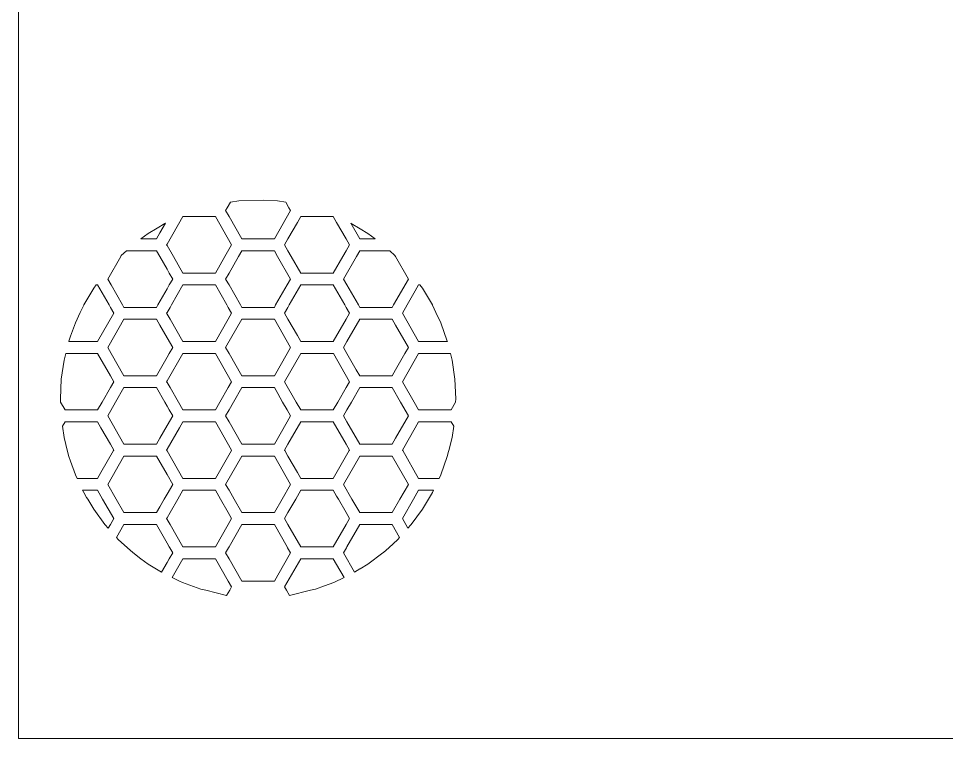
# Model space of a CAD drawing. Header units: millimetres. Extents: x -685 to 442, y -246 to 853.
# Drawn here: x -637.6 to -365.4, y -246 to -34.9 of the extents above; entities that cross this region are included whole.
import ezdxf

# ---------------------------------------------------------------- set-up
doc = ezdxf.new("R2010")
doc.units = ezdxf.units.MM
doc.header["$MEASUREMENT"] = 0
doc.layers.add('Layer 1', color=7, linetype='Continuous')

# ---------------------------------------------------------------- blocks, each defined once
blk = doc.blocks.new('block 221')
at = {"layer": 'Layer 1', "lineweight": 0}
for points in [[(-559.25, -88.71), (-558.29, -90.39), (-557.83, -91.19), (-562.59, -99.49), (-565.72, -99.49), (-572.12, -99.49), (-575.89, -92.93), (-576.89, -91.19), (-576.43, -90.39), (-575.47, -88.71), (-573.04, -88.35), (-565.72, -88.15)], [(-565.72, -88.15), (-561.68, -88.35), (-559.25, -88.71)], [(-599.58, -97.9), (-596.99, -96.34), (-594.7, -94.96), (-594.52, -94.87), (-596.17, -97.75), (-597.17, -99.49), (-601.71, -99.49), (-599.58, -97.9)], [(-575.12, -101.23), (-577.08, -104.63), (-579.88, -109.53), (-589.41, -109.53), (-592.22, -104.63), (-594.04, -101.46), (-594.18, -101.23), (-594.04, -100.99), (-589.41, -92.93), (-579.88, -92.93), (-575.12, -101.23)], [(-559.6, -101.23), (-558.6, -99.49), (-555.83, -94.67), (-554.84, -92.93), (-545.31, -92.93), (-544.31, -94.67), (-541.54, -99.49), (-540.54, -101.23), (-541.54, -102.96), (-542.5, -104.63), (-545.31, -109.53), (-554.84, -109.53), (-557.64, -104.63), (-558.6, -102.96), (-559.6, -101.23)], [(-533.01, -99.49), (-537.4, -99.49), (-537.55, -99.49), (-540.19, -94.87), (-540.02, -94.96), (-537.4, -96.54), (-535.14, -97.9), (-533.01, -99.49)], [(-592.41, -111.26), (-593.41, -113), (-594.04, -114.11), (-596.78, -118.88), (-597.17, -119.57), (-606.7, -119.57), (-607.1, -118.88), (-610.47, -113), (-611.47, -111.26), (-607.66, -104.63), (-607.51, -104.37), (-605.97, -102.96), (-604.71, -102.96), (-599.17, -102.96), (-597.17, -102.96), (-596.21, -104.63), (-594.04, -108.41), (-593.41, -109.53), (-592.41, -111.26)], [(-562.59, -119.57), (-565.72, -119.57), (-572.12, -119.57), (-572.52, -118.88), (-575.89, -113), (-576.89, -111.26), (-575.89, -109.53), (-573.08, -104.63), (-572.12, -102.96), (-570.13, -102.96), (-565.72, -102.96), (-562.59, -102.96), (-561.64, -104.63), (-557.83, -111.26), (-558.83, -113), (-562.2, -118.88), (-562.59, -119.57)], [(-523.25, -111.26), (-527.62, -118.88), (-528.02, -119.57), (-537.4, -119.57), (-537.55, -119.57), (-537.94, -118.88), (-541.31, -113), (-542.31, -111.26), (-538.5, -104.63), (-537.55, -102.96), (-537.4, -102.96), (-530.01, -102.96), (-528.75, -102.96), (-527.21, -104.37), (-527.02, -104.7), (-523.25, -111.26)], [(-615.59, -113.99), (-614.86, -113), (-614.46, -113), (-611.09, -118.88), (-610.69, -119.57), (-609.7, -121.3), (-614.46, -129.6), (-619.52, -129.6), (-622.37, -129.6), (-622.9, -129.6), (-622.86, -129.47), (-622.37, -128.07), (-620.95, -124.08), (-619.52, -121.05), (-618.51, -118.9), (-618.5, -118.88), (-615.59, -113.99)], [(-579.88, -113), (-576.51, -118.88), (-576.12, -119.57), (-575.12, -121.3), (-576.12, -123.04), (-579.88, -129.6), (-589.41, -129.6), (-593.18, -123.04), (-594.04, -121.54), (-594.18, -121.3), (-594.04, -121.07), (-593.18, -119.57), (-592.78, -118.88), (-589.41, -113), (-579.88, -113)], [(-545.31, -113), (-541.93, -118.88), (-541.54, -119.57), (-540.54, -121.3), (-541.54, -123.04), (-545.31, -129.6), (-551.56, -129.6), (-552.84, -129.6), (-554.84, -129.6), (-555.83, -127.86), (-558.6, -123.04), (-559.6, -121.3), (-558.6, -119.57), (-558.21, -118.88), (-554.84, -113), (-552.84, -113), (-547.3, -113), (-545.31, -113)], [(-519.13, -113.99), (-516.23, -118.88), (-516.21, -118.9), (-515.2, -121.05), (-513.78, -124.08), (-511.86, -129.47), (-511.82, -129.6), (-515.2, -129.6), (-520.26, -129.6), (-525.02, -121.3), (-523.63, -118.88), (-521.26, -114.74), (-520.26, -113), (-519.87, -113), (-519.13, -113.99)], [(-597.17, -123.04), (-596.17, -124.78), (-594.04, -128.49), (-592.41, -131.34), (-593.41, -133.08), (-593.43, -133.12), (-594.04, -134.19), (-597.17, -139.64), (-606.7, -139.64), (-610.45, -133.12), (-610.47, -133.08), (-611.47, -131.34), (-607.7, -124.78), (-606.7, -123.04), (-597.17, -123.04)], [(-562.59, -139.64), (-565.72, -139.64), (-572.12, -139.64), (-575.87, -133.12), (-576.89, -131.34), (-572.12, -123.04), (-565.72, -123.04), (-562.59, -123.04), (-557.83, -131.34), (-558.85, -133.12), (-562.59, -139.64)], [(-523.25, -131.34), (-524.27, -133.12), (-527.02, -137.9), (-528.02, -139.64), (-530.01, -139.64), (-537.4, -139.64), (-537.55, -139.64), (-538.54, -137.9), (-541.29, -133.12), (-542.31, -131.34), (-541.31, -129.6), (-537.55, -123.04), (-537.4, -123.04), (-530.01, -123.04), (-528.02, -123.04), (-527.02, -124.78), (-523.25, -131.34)], [(-623.76, -133.08), (-623.24, -133.08), (-622.37, -133.08), (-619.52, -133.08), (-616.46, -133.08), (-614.46, -133.08), (-614.44, -133.12), (-610.69, -139.64), (-609.7, -141.38), (-610.69, -143.12), (-613.13, -147.36), (-614.46, -149.68), (-616.46, -149.68), (-619.52, -149.68), (-622.37, -149.68), (-623.24, -149.68), (-623.99, -149.68), (-625.31, -147.38), (-625.31, -147.36), (-625.36, -146.4), (-625.08, -140.68), (-624.25, -135.02), (-623.76, -133.08)], [(-579.88, -133.08), (-579.86, -133.12), (-575.12, -141.38), (-576.12, -143.12), (-578.55, -147.36), (-579.88, -149.68), (-589.41, -149.68), (-590.75, -147.36), (-593.18, -143.12), (-594.04, -141.61), (-594.18, -141.38), (-594.04, -141.15), (-589.44, -133.12), (-589.41, -133.08), (-587.42, -133.08), (-581.88, -133.08), (-579.88, -133.08)], [(-545.31, -133.08), (-545.28, -133.12), (-540.54, -141.38), (-541.54, -143.12), (-543.97, -147.36), (-545.31, -149.68), (-554.84, -149.68), (-556.17, -147.36), (-559.6, -141.38), (-554.86, -133.12), (-554.84, -133.08), (-551.56, -133.08), (-545.31, -133.08)], [(-520.26, -149.68), (-521.59, -147.36), (-525.02, -141.38), (-520.28, -133.12), (-520.26, -133.08), (-518.26, -133.08), (-515.2, -133.08), (-512.72, -133.08), (-511.48, -133.08), (-510.96, -133.08), (-510.95, -133.12), (-510.47, -135.02), (-509.64, -140.68), (-509.36, -146.4), (-509.41, -147.36), (-509.41, -147.38), (-510.73, -149.68), (-511.48, -149.68), (-512.72, -149.68), (-515.2, -149.68), (-518.26, -149.68), (-520.26, -149.68)], [(-597.17, -143.12), (-594.74, -147.36), (-594.04, -148.57), (-593.41, -149.68), (-592.41, -151.42), (-594.04, -154.27), (-596.17, -157.98), (-597.17, -159.72), (-606.7, -159.72), (-611.47, -151.42), (-609.14, -147.36), (-606.7, -143.12), (-599.17, -143.12), (-597.17, -143.12)], [(-562.59, -159.72), (-565.72, -159.72), (-572.12, -159.72), (-575.89, -153.16), (-576.89, -151.42), (-575.89, -149.68), (-574.56, -147.36), (-572.12, -143.12), (-570.13, -143.12), (-565.72, -143.12), (-564.59, -143.12), (-562.59, -143.12), (-561.6, -144.86), (-560.16, -147.36), (-558.83, -149.68), (-557.83, -151.42), (-558.83, -153.16), (-562.59, -159.72)], [(-528.02, -143.12), (-525.58, -147.36), (-523.25, -151.42), (-527.02, -157.98), (-528.02, -159.72), (-537.4, -159.72), (-537.55, -159.72), (-541.31, -153.16), (-542.31, -151.42), (-541.31, -149.68), (-539.98, -147.36), (-537.55, -143.12), (-537.4, -143.12), (-528.02, -143.12)], [(-623.99, -153.16), (-623.24, -153.16), (-622.37, -153.16), (-619.52, -153.16), (-614.46, -153.16), (-613.46, -154.9), (-610.69, -159.72), (-609.7, -161.46), (-609.78, -161.6), (-613.46, -168.02), (-614.46, -169.76), (-619.52, -169.76), (-620.46, -169.76), (-620.95, -168.72), (-622.37, -164.73), (-622.86, -163.33), (-623.24, -161.82), (-624.25, -157.78), (-624.74, -154.45), (-623.99, -153.16)], [(-575.12, -161.46), (-575.2, -161.6), (-579.88, -169.76), (-589.41, -169.76), (-594.04, -161.69), (-594.1, -161.6), (-594.18, -161.46), (-594.04, -161.22), (-590.41, -154.9), (-589.41, -153.16), (-579.88, -153.16), (-575.12, -161.46)], [(-540.54, -161.46), (-540.62, -161.6), (-545.31, -169.76), (-554.84, -169.76), (-555.83, -168.02), (-558.6, -163.19), (-559.52, -161.6), (-559.6, -161.46), (-558.6, -159.72), (-554.84, -153.16), (-545.31, -153.16), (-541.54, -159.72), (-540.54, -161.46)], [(-520.26, -153.16), (-515.2, -153.16), (-511.48, -153.16), (-510.73, -153.16), (-509.98, -154.45), (-510.47, -157.78), (-511.43, -161.6), (-511.48, -161.82), (-511.86, -163.33), (-513.78, -168.72), (-514.26, -169.76), (-515.2, -169.76), (-520.26, -169.76), (-524.94, -161.6), (-525.02, -161.46), (-521.26, -154.9), (-520.26, -153.16)], [(-592.41, -171.5), (-594.04, -174.35), (-594.9, -175.84), (-596.17, -178.06), (-597.17, -179.8), (-606.7, -179.8), (-608.97, -175.84), (-611.47, -171.5), (-606.7, -163.19), (-597.17, -163.19), (-594.04, -168.65), (-592.41, -171.5)], [(-557.83, -171.5), (-560.32, -175.84), (-562.59, -179.8), (-565.72, -179.8), (-572.12, -179.8), (-574.39, -175.84), (-575.89, -173.23), (-576.89, -171.5), (-572.12, -163.19), (-565.72, -163.19), (-562.59, -163.19), (-557.83, -171.5)], [(-523.25, -171.5), (-525.75, -175.84), (-528.02, -179.8), (-537.4, -179.8), (-537.55, -179.8), (-539.82, -175.84), (-542.31, -171.5), (-537.55, -163.19), (-537.4, -163.19), (-528.02, -163.19), (-523.25, -171.5)], [(-614.46, -173.23), (-612.96, -175.84), (-609.7, -181.53), (-610.69, -183.27), (-611.32, -184.37), (-612.19, -183.4), (-612.29, -183.27), (-615.59, -178.8), (-617.35, -175.84), (-617.66, -175.33), (-618.51, -173.89), (-618.82, -173.23), (-616.46, -173.23), (-614.46, -173.23)], [(-579.88, -173.23), (-578.39, -175.84), (-576.12, -179.8), (-575.12, -181.53), (-576.12, -183.27), (-579.88, -189.83), (-589.41, -189.83), (-593.18, -183.27), (-594.04, -181.77), (-594.18, -181.53), (-594.04, -181.3), (-593.18, -179.8), (-590.91, -175.84), (-590.41, -174.97), (-589.41, -173.23), (-587.42, -173.23), (-581.88, -173.23), (-579.88, -173.23)], [(-559.6, -181.53), (-558.6, -179.8), (-556.33, -175.84), (-554.84, -173.23), (-552.84, -173.23), (-547.3, -173.23), (-545.31, -173.23), (-544.31, -174.97), (-543.81, -175.84), (-541.54, -179.8), (-540.54, -181.53), (-541.54, -183.27), (-545.31, -189.83), (-554.84, -189.83), (-558.6, -183.27), (-559.6, -181.53)], [(-516.21, -173.89), (-517.06, -175.32), (-517.37, -175.84), (-519.13, -178.8), (-522.43, -183.27), (-522.53, -183.4), (-523.4, -184.37), (-524.02, -183.27), (-525.02, -181.53), (-521.75, -175.84), (-521.26, -174.97), (-520.26, -173.23), (-518.26, -173.23), (-515.9, -173.23), (-516.21, -173.89)], [(-608.89, -187.07), (-606.7, -183.27), (-604.71, -183.27), (-599.17, -183.27), (-597.17, -183.27), (-594.04, -188.72), (-593.41, -189.83), (-593.26, -190.08), (-592.41, -191.57), (-593.41, -193.31), (-594.04, -194.42), (-595.67, -197.26), (-599.58, -194.9), (-601.71, -193.31), (-604.15, -191.49), (-605.7, -190.08), (-608.37, -187.64), (-608.89, -187.07)], [(-562.59, -199.87), (-565.72, -199.87), (-572.12, -199.87), (-575.89, -193.31), (-576.89, -191.57), (-576.03, -190.08), (-575.89, -189.83), (-572.12, -183.27), (-565.72, -183.27), (-562.59, -183.27), (-558.83, -189.83), (-558.68, -190.08), (-557.83, -191.57), (-561.6, -198.13), (-562.59, -199.87)], [(-526.35, -187.64), (-529.02, -190.08), (-530.57, -191.49), (-530.75, -191.63), (-535.14, -194.9), (-537.4, -196.26), (-537.51, -196.33), (-539.05, -197.25), (-542.31, -191.57), (-541.46, -190.08), (-541.31, -189.83), (-537.55, -183.27), (-537.4, -183.27), (-530.01, -183.27), (-528.02, -183.27), (-525.83, -187.07), (-526.35, -187.64)], [(-576.62, -204.15), (-582.69, -202.59), (-584.2, -202.22), (-589.56, -200.29), (-590.43, -199.87), (-592.59, -198.84), (-589.41, -193.31), (-579.88, -193.31), (-576.12, -199.87), (-575.12, -201.61), (-575.68, -202.59), (-576.62, -204.15)], [(-558.16, -204.08), (-559.04, -202.59), (-559.6, -201.61), (-554.84, -193.31), (-545.31, -193.31), (-544.31, -195.05), (-542.13, -198.84), (-545.16, -200.29), (-547.88, -201.26), (-550.52, -202.22), (-552.03, -202.59), (-558.16, -204.08)]]:
    blk.add_lwpolyline(points, dxfattribs=at)

msp = doc.modelspace()

# ---------------------------------------------------------------- linework, layer by layer
at = {"layer": 'Layer 1', "lineweight": 0}
msp.add_lwpolyline([(442.37, -246.04), (-637.63, -246.04), (-637.63, 813.96), (442.37, 813.96), (442.37, -246.04)], dxfattribs=at)

# ---------------------------------------------------------------- block references
at = {"layer": 'Layer 1'}
msp.add_blockref('block 221', (0, 0), dxfattribs=at)

doc.saveas('drawing.dxf')
